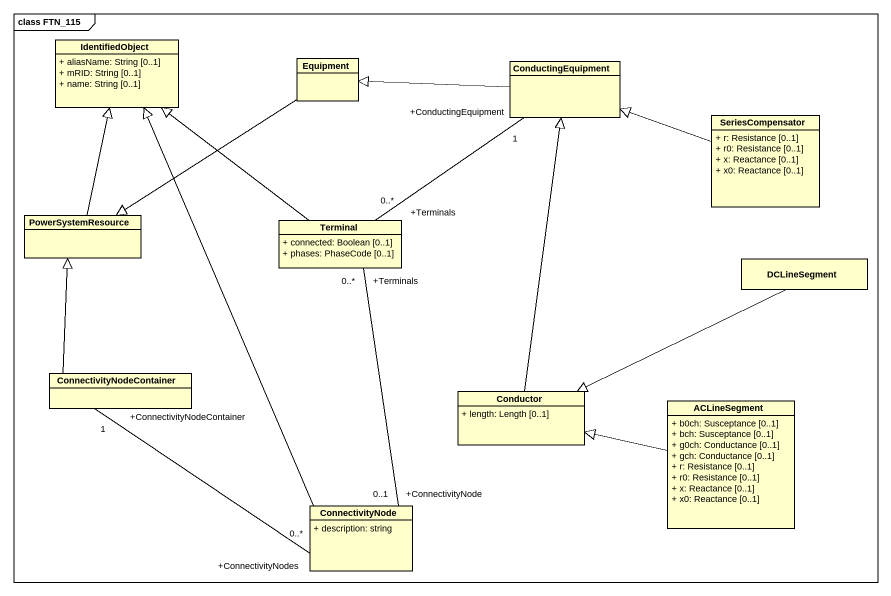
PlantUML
@startuml
mainframe class FTN_115
hide circle
hide empty members
skinparam classAttributeIconSize 0
class IdentifiedObject {
  + aliasName: String [0..1]
  + mRID: String [0..1]
  + name: String [0..1]
}
class Equipment
class ConductingEquipment
class SeriesCompensator {
  + r: Resistance [0..1]
  + r0: Resistance [0..1]
  + x: Reactance [0..1]
  + x0: Reactance [0..1]
}
class PowerSystemResource
class Terminal {
  + connected: Boolean [0..1]
  + phases: PhaseCode [0..1]
}
class DCLineSegment
class ConnectivityNodeContainer
class Conductor {
  + length: Length [0..1]
}
class ACLineSegment {
  + b0ch: Susceptance [0..1]
  + bch: Susceptance [0..1]
  + g0ch: Conductance [0..1]
  + gch: Conductance [0..1]
  + r: Resistance [0..1]
  + r0: Resistance [0..1]
  + x: Reactance [0..1]
  + x0: Reactance [0..1]
}
class ConnectivityNode {
  + description: string
}
Equipment --|> PowerSystemResource
ConductingEquipment -left-|> Equipment
SeriesCompensator -left-|> ConductingEquipment
PowerSystemResource -up-|> IdentifiedObject
Terminal -up-|> IdentifiedObject
Terminal "+Terminals\n0..*" -up- "+ConductingEquipment\n1" ConductingEquipment
Terminal "+Terminals\n0..*" -- "+ConnectivityNode\n0..1" ConnectivityNode
DCLineSegment -left-|> Conductor
ConnectivityNodeContainer -up-|> PowerSystemResource
Conductor -up-|> ConductingEquipment
ACLineSegment -left-|> Conductor
ConnectivityNode -up-|> IdentifiedObject
ConnectivityNode "+ConnectivityNodes\n0..*" -up- "+ConnectivityNodeContainer\n1" ConnectivityNodeContainer
@enduml
